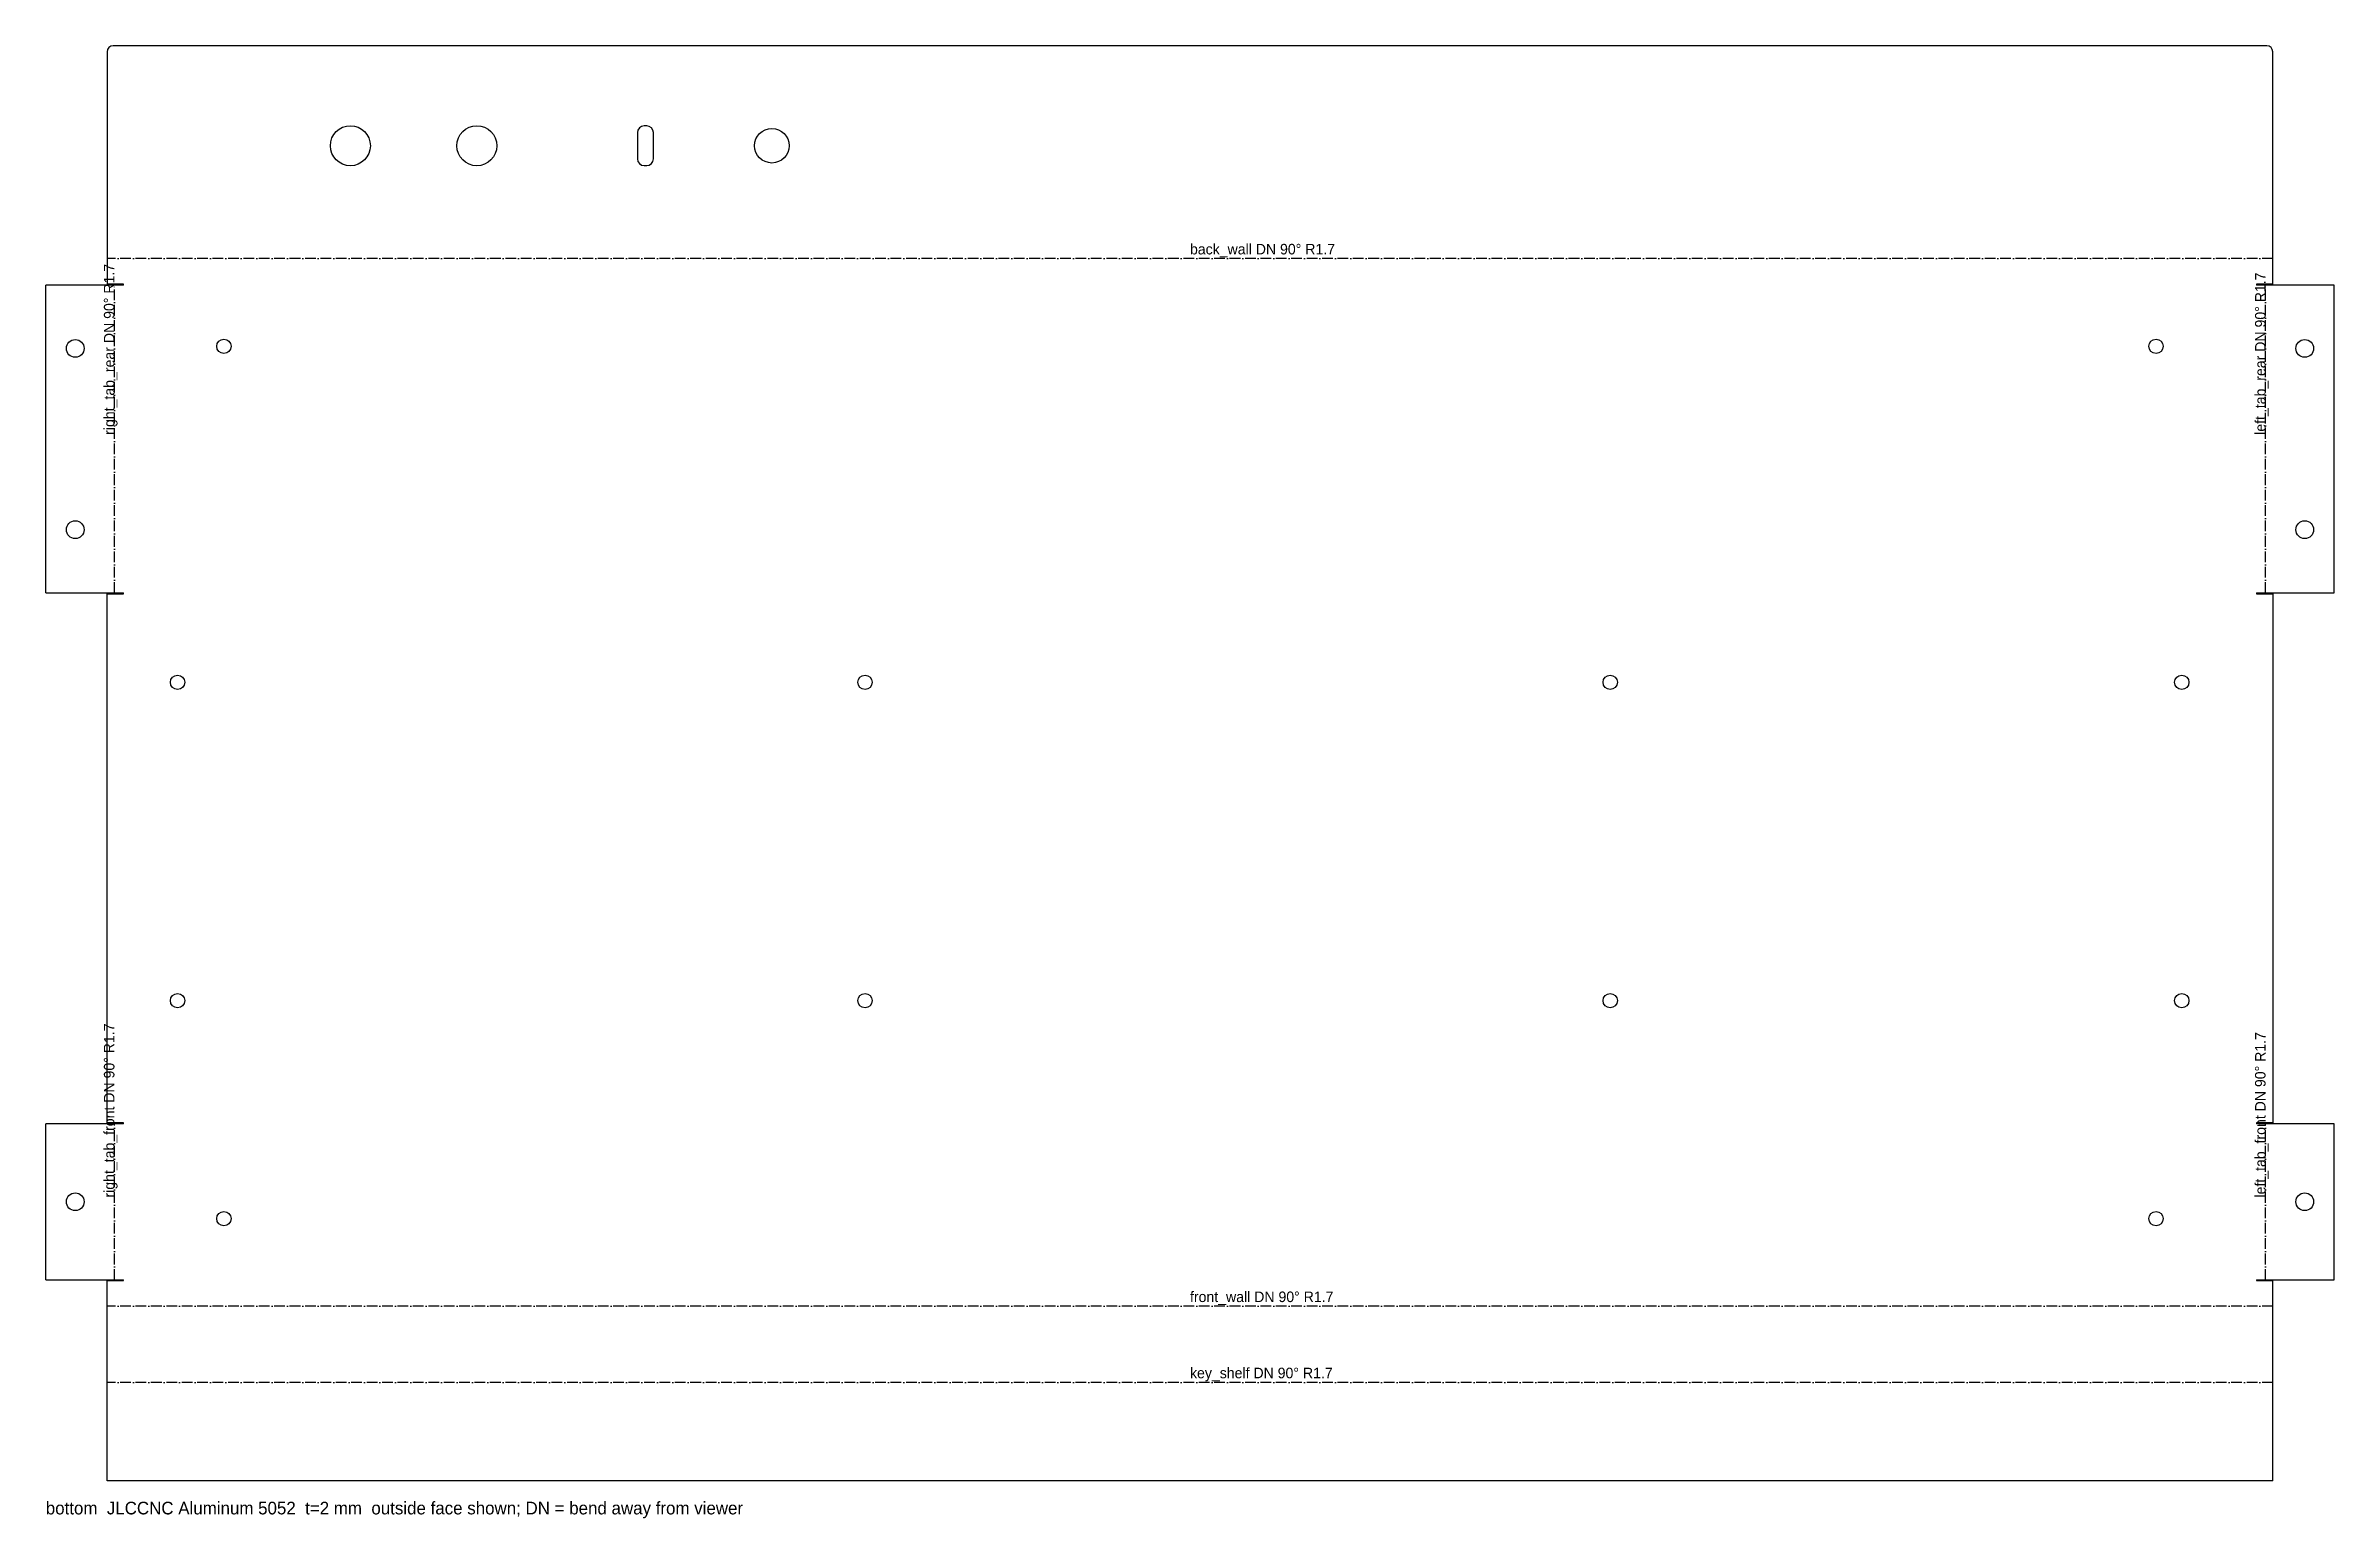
# Model space of a CAD drawing. Header units: millimetres. Extents: x 0 to 543, y -9 to 340.
import ezdxf

# ---------------------------------------------------------------- set-up
doc = ezdxf.new("R2010")
doc.units = ezdxf.units.MM
doc.linetypes.add('DASHDOT', pattern=[3.556, 2.54, -0.508, 0, -0.508])
for name, color, linetype in [('BEND', 1, 'DASHDOT'), ('CUT', 7, 'Continuous'), ('NOTES', 3, 'Continuous')]:
    doc.layers.add(name, color=color, linetype=linetype)

msp = doc.modelspace()

# ---------------------------------------------------------------- linework, layer by layer
at = {"layer": 'BEND'}
for p, q in [((528.37, 289.84), (14.57, 289.84)), ((16.29, 210.55), (16.29, 283.55)), ((526.66, 210.55), (526.66, 283.55)), ((16.29, 47.65), (16.29, 84.65)), ((526.66, 47.65), (526.66, 84.65)), ((528.37, 41.36), (14.57, 41.36)), ((528.37, 23.29), (14.57, 23.29))]:
    msp.add_line(p, q, dxfattribs=at)
at = {"layer": 'CUT'}
for p, q in [((14.57, 338.92), (14.57, 283.75)), ((526.97, 340.32), (15.97, 340.32)), ((528.37, 283.75), (528.37, 338.92)), ((142.57, 321.32), (141.97, 321.32)), ((140.37, 319.72), (140.37, 313.52)), ((144.17, 313.52), (144.17, 319.72)), ((141.97, 311.92), (142.57, 311.92)), ((18.47, 283.55), (0, 283.55)), ((0, 210.55), (0, 283.55)), ((18.47, 283.75), (14.57, 283.75)), ((18.47, 283.55), (18.47, 283.75)), ((524.47, 283.75), (524.47, 283.55)), ((528.37, 283.75), (524.47, 283.75)), ((542.95, 283.55), (524.47, 283.55)), ((542.95, 210.55), (542.95, 283.55)), ((0, 210.55), (18.47, 210.55)), ((14.57, 210.35), (18.47, 210.35)), ((14.57, 84.85), (14.57, 210.35)), ((18.47, 210.35), (18.47, 210.55)), ((524.47, 210.55), (524.47, 210.35)), ((524.47, 210.55), (542.95, 210.55)), ((524.47, 210.35), (528.37, 210.35)), ((528.37, 210.35), (528.37, 84.85)), ((18.47, 84.65), (0, 84.65)), ((0, 47.65), (0, 84.65)), ((18.47, 84.85), (14.57, 84.85)), ((18.47, 84.65), (18.47, 84.85)), ((524.47, 84.85), (524.47, 84.65)), ((528.37, 84.85), (524.47, 84.85)), ((542.95, 84.65), (524.47, 84.65)), ((542.95, 47.65), (542.95, 84.65)), ((0, 47.65), (18.47, 47.65)), ((14.57, 0), (14.57, 47.45)), ((14.57, 47.45), (18.47, 47.45)), ((18.47, 47.45), (18.47, 47.65)), ((524.47, 47.65), (524.47, 47.45)), ((524.47, 47.65), (542.95, 47.65)), ((524.47, 47.45), (528.37, 47.45)), ((528.37, 0), (528.37, 47.45)), ((528.37, 0), (14.57, 0))]:
    msp.add_line(p, q, dxfattribs=at)
for centre, radius in [((72.27, 316.62), 4.75), ((102.27, 316.62), 4.75), ((172.27, 316.62), 4.1), ((7, 268.55), 2.11), ((42.27, 269.05), 1.7), ((500.67, 269.05), 1.7), ((535.95, 268.55), 2.11), ((7, 225.55), 2.11), ((535.95, 225.55), 2.11), ((31.27, 189.35), 1.7), ((194.37, 189.35), 1.7), ((371.17, 189.35), 1.7), ((506.77, 189.35), 1.7), ((31.27, 113.85), 1.7), ((194.37, 113.85), 1.7), ((371.17, 113.85), 1.7), ((506.77, 113.85), 1.7), ((7, 66.15), 2.11), ((535.95, 66.15), 2.11), ((42.27, 62.15), 1.7), ((500.67, 62.15), 1.7)]:
    msp.add_circle(centre, radius, dxfattribs=at)
for centre, radius, start, end in [((15.97, 338.92), 1.4, 90, 180), ((526.97, 338.92), 1.4, 0, 90), ((141.97, 319.72), 1.6, 90, 180), ((142.57, 319.72), 1.6, 360, 90), ((141.97, 313.52), 1.6, 180, 270), ((142.57, 313.52), 1.6, 270, 0)]:
    msp.add_arc(centre, radius, start, end, dxfattribs=at)

# ---------------------------------------------------------------- texts
at = {"layer": 'NOTES'}
for s, height, p in [('back_wall DN 90° R1.7', 2.5, (271.47, 290.84)), ('front_wall DN 90° R1.7', 2.5, (271.47, 42.36)), ('key_shelf DN 90° R1.7', 2.5, (271.47, 24.29)), ('bottom  JLCCNC Aluminum 5052  t=2 mm  outside face shown; DN = bend away from viewer', 3, (0, -8))]:
    msp.add_text(s, height=height, dxfattribs=at).set_placement(p)
for s, p in [('right_tab_rear DN 90° R1.7', (16.29, 248.05)), ('left_tab_rear DN 90° R1.7', (526.66, 248.05)), ('right_tab_front DN 90° R1.7', (16.29, 67.15)), ('left_tab_front DN 90° R1.7', (526.66, 67.15))]:
    msp.add_text(s, height=2.5, rotation=90, dxfattribs=at).set_placement(p)

doc.saveas('drawing.dxf')
